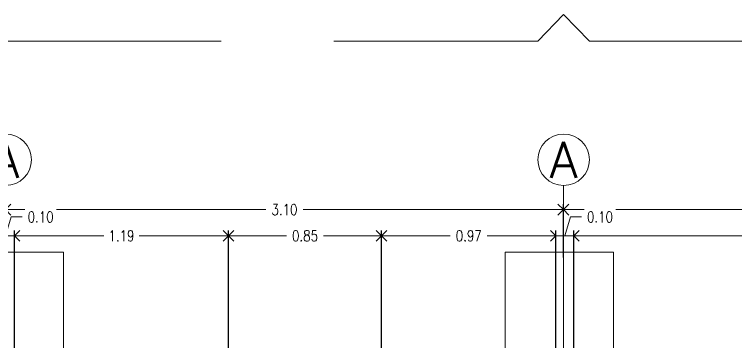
# Model space of a CAD drawing. Header units: metres. Extents: x -2 to 612, y -64 to 156.
# Drawn here: x 457.544 to 461.548, y -24.512 to -22.695 of the extents above; entities that cross this region are included whole.
import ezdxf
from ezdxf.enums import TextEntityAlignment as Align

# ---------------------------------------------------------------- set-up
doc = ezdxf.new("R2010")
doc.units = ezdxf.units.M
doc.header["$LTSCALE"] = 5
doc.header["$MEASUREMENT"] = 0
doc.linetypes.add('HIDDEN', pattern=[0.375, 0.25, -0.125])
doc.layers.get('0').update_dxf_attribs({"color": 30})
doc.layers.get('DEFPOINTS').update_dxf_attribs({"color": 210})
for name, color, linetype, lineweight in [('A-ANNO-DIMS', 3, 'Continuous', 18), ('A-ANNO-SYMB', 3, 'Continuous', 18), ('A-ANNO-TEXT', 3, 'Continuous', 18), ('A-ELEV-IDEN', 3, 'Continuous', 18)]:
    doc.layers.add(name, color=color, linetype=linetype, lineweight=lineweight)
doc.styles.add('E-ROMANS', font='romans.shx', dxfattribs={"width": 0.8})
doc.dimstyles.new('E-0050_ARW_12', dxfattribs={"dimscale": 0.001, "dimtxt": 60, "dimasz": 60, "dimexe": 30, "dimexo": 20, "dimgap": 30, "dimtad": 0, "dimzin": 0, "dimdsep": 46, "dimtxsty": 'E-ROMANS', "dimblk": 'OPEN90', "dimcen": 30, "dimclrd": 256, "dimclre": 256, "dimclrt": 256, "dimadec": 0, "dimazin": 0, "dimtfac": 1, "dimtmove": 1, "dimatfit": 3, "dimldrblk": 'OPEN90', "dimfxl": 1, "dimtfill": 1, "dimtolj": 1, "dimtzin": 0, "dimlwd": -1, "dimarcsym": 0})

# ---------------------------------------------------------------- blocks, each defined once
blk = doc.blocks.new('_Open90')
at = {"color": 0, "linetype": 'ByBlock', "lineweight": -2}
for p, q in [((0, 0), (-1, 0)), ((-0.5, 0.5), (0, 0)), ((0, 0), (-0.5, -0.5))]:
    blk.add_line(p, q, dxfattribs=at)
blk = doc.blocks.new('*D934')
at = {"layer": 'A-ANNO-DIMS', "lineweight": -2, "transparency": 16777216}
for p, q in [((457.4949143828669, -23.99431957195017), (457.4949143828669, -23.74906314733757)), ((460.591909793163, -24.04431957195055), (460.591909793163, -23.74906314733757))]:
    blk.add_line(p, q, dxfattribs=at)
at = {"layer": 'A-ANNO-DIMS', "transparency": 16777216}
for p, q in [((457.5549143828669, -23.77906314733757), (458.9402692308721, -23.77906314733757)), ((460.531909793163, -23.77906314733757), (459.1465549451578, -23.77906314733757))]:
    blk.add_line(p, q, dxfattribs=at)
at = {"layer": 'DEFPOINTS', "color": 0, "transparency": 16777216}
for p in [(460.591909793163, -23.77906314733757), (457.4949143828669, -24.01431957195017), (460.591909793163, -24.06431957195055)]:
    blk.add_point(p, dxfattribs=at)
at = {"layer": 'A-ANNO-DIMS', "transparency": 16777216, "xscale": 0.06, "yscale": 0.06, "zscale": 0.06, "rotation": 180}
blk.add_blockref('_Open90', (457.4949143828669, -23.77906314733757), dxfattribs=at)
at = {"layer": 'A-ANNO-DIMS', "transparency": 16777216, "xscale": 0.06, "yscale": 0.06, "zscale": 0.06}
blk.add_blockref('_Open90', (460.591909793163, -23.77906314733757), dxfattribs=at)
at = {"layer": 'A-ANNO-DIMS', "transparency": 16777216, "insert": (459.043412088015, -23.77906314733757), "char_height": 0.06, "attachment_point": 5, "style": 'E-ROMANS', "bg_fill": 3, "box_fill_scale": 1.25, "bg_fill_color": 256, "bg_fill_true_color": 13158600, "bg_fill_transparency": 0}
blk.add_mtext('\\A1;3.10', dxfattribs=at)
blk = doc.blocks.new('*D1593')
at = {"layer": 'A-ANNO-DIMS', "lineweight": -2, "transparency": 16777216}
for p, q in [((460.591909793163, -24.04431957195055), (460.591909793163, -23.74906314733757)), ((463.688913055611, -23.99431957195054), (463.688913055611, -23.74906314733757))]:
    blk.add_line(p, q, dxfattribs=at)
at = {"layer": 'A-ANNO-DIMS', "transparency": 16777216}
for p, q in [((460.651909793163, -23.77906314733757), (462.0372685672442, -23.77906314733757)), ((463.628913055611, -23.77906314733757), (462.2435542815299, -23.77906314733757))]:
    blk.add_line(p, q, dxfattribs=at)
at = {"layer": 'DEFPOINTS', "color": 0, "transparency": 16777216}
for p in [(463.688913055611, -23.77906314733757), (463.688913055611, -24.01431957195054), (460.591909793163, -24.06431957195055)]:
    blk.add_point(p, dxfattribs=at)
at = {"layer": 'A-ANNO-DIMS', "transparency": 16777216, "xscale": 0.06, "yscale": 0.06, "zscale": 0.06, "rotation": 180}
blk.add_blockref('_Open90', (460.591909793163, -23.77906314733757), dxfattribs=at)
at = {"layer": 'A-ANNO-DIMS', "transparency": 16777216, "xscale": 0.06, "yscale": 0.06, "zscale": 0.06}
blk.add_blockref('_Open90', (463.688913055611, -23.77906314733757), dxfattribs=at)
at = {"layer": 'A-ANNO-DIMS', "transparency": 16777216, "insert": (462.140411424387, -23.77906314733757), "char_height": 0.06, "attachment_point": 5, "style": 'E-ROMANS', "bg_fill": 3, "box_fill_scale": 1.25, "bg_fill_color": 256, "bg_fill_true_color": 13158600, "bg_fill_transparency": 0}
blk.add_mtext('\\A1;3.10', dxfattribs=at)
blk = doc.blocks.new('*D1321')
at = {"layer": 'A-ANNO-DIMS', "transparency": 16777216}
for p, q in [((457.4949080528769, -23.92462123762759), (457.5264080528769, -23.81962123762759)), ((457.5264080528769, -23.81962123762759), (457.5864080528769, -23.81962123762759)), ((457.3854017730063, -23.92462123762759), (457.3254017730063, -23.92462123762759)), ((457.4454017730063, -23.92462123762759), (457.5444143327475, -23.92462123762759)), ((457.4454017730063, -23.92462123762759), (457.5444143327475, -23.92462123762759)), ((457.6044143327475, -23.92462123762759), (457.6644143327475, -23.92462123762759))]:
    blk.add_line(p, q, dxfattribs=at)
at = {"layer": 'A-ANNO-DIMS', "lineweight": -2, "transparency": 16777216}
for p, q in [((457.4454017730063, -24.81431952013581), (457.4454017730063, -23.89462123762759)), ((457.5444143327475, -24.81431952013582), (457.5444143327475, -23.89462123762759))]:
    blk.add_line(p, q, dxfattribs=at)
at = {"layer": 'DEFPOINTS', "color": 0, "transparency": 16777216}
for p in [(457.5444143327475, -23.92462123762759), (457.4454017730063, -24.83431952013581), (457.5444143327475, -24.83431952013582)]:
    blk.add_point(p, dxfattribs=at)
at = {"layer": 'A-ANNO-DIMS', "transparency": 16777216, "xscale": 0.06, "yscale": 0.06, "zscale": 0.06}
blk.add_blockref('_Open90', (457.4454017730063, -23.92462123762759), dxfattribs=at)
at = {"layer": 'A-ANNO-DIMS', "transparency": 16777216, "xscale": 0.06, "yscale": 0.06, "zscale": 0.06, "rotation": 180}
blk.add_blockref('_Open90', (457.5444143327475, -23.92462123762759), dxfattribs=at)
at = {"layer": 'A-ANNO-DIMS', "transparency": 16777216, "insert": (457.6895509100197, -23.81962123762759), "char_height": 0.06, "attachment_point": 5, "style": 'E-ROMANS', "bg_fill": 3, "box_fill_scale": 1.25, "bg_fill_color": 256, "bg_fill_true_color": 13158600, "bg_fill_transparency": 0}
blk.add_mtext('\\A1;0.10', dxfattribs=at)
blk = doc.blocks.new('*D1322')
at = {"layer": 'A-ANNO-DIMS', "lineweight": -2, "transparency": 16777216}
for p, q in [((457.5444143327475, -24.81431952013582), (457.5444143327475, -23.89462123762759)), ((458.7324139031912, -24.81431952013581), (458.7324139031912, -23.89462123762759))]:
    blk.add_line(p, q, dxfattribs=at)
at = {"layer": 'A-ANNO-DIMS', "transparency": 16777216}
for p, q in [((457.6044143327475, -23.92462123762759), (458.0398426893979, -23.92462123762759)), ((458.6724139031912, -23.92462123762759), (458.2369855465407, -23.92462123762759))]:
    blk.add_line(p, q, dxfattribs=at)
at = {"layer": 'DEFPOINTS', "color": 0, "transparency": 16777216}
for p in [(458.7324139031912, -23.92462123762759), (457.5444143327475, -24.83431952013582), (458.7324139031912, -24.83431952013581)]:
    blk.add_point(p, dxfattribs=at)
at = {"layer": 'A-ANNO-DIMS', "transparency": 16777216, "xscale": 0.06, "yscale": 0.06, "zscale": 0.06, "rotation": 180}
blk.add_blockref('_Open90', (457.5444143327475, -23.92462123762759), dxfattribs=at)
at = {"layer": 'A-ANNO-DIMS', "transparency": 16777216, "xscale": 0.06, "yscale": 0.06, "zscale": 0.06}
blk.add_blockref('_Open90', (458.7324139031912, -23.92462123762759), dxfattribs=at)
at = {"layer": 'A-ANNO-DIMS', "transparency": 16777216, "insert": (458.1384141179693, -23.92462123762759), "char_height": 0.06, "attachment_point": 5, "style": 'E-ROMANS', "bg_fill": 3, "box_fill_scale": 1.25, "bg_fill_color": 256, "bg_fill_true_color": 13158600, "bg_fill_transparency": 0}
blk.add_mtext('\\A1;1.19', dxfattribs=at)
blk = doc.blocks.new('*D1323')
at = {"layer": 'A-ANNO-DIMS', "lineweight": -2, "transparency": 16777216}
for p, q in [((458.7324139031912, -24.81431952013581), (458.7324139031912, -23.89462123762759)), ((459.5824104801641, -24.81431967584076), (459.5824104801641, -23.89462123762759))]:
    blk.add_line(p, q, dxfattribs=at)
at = {"layer": 'A-ANNO-DIMS', "transparency": 16777216}
for p, q in [((458.7924139031912, -23.92462123762759), (459.0542693345348, -23.92462123762759)), ((459.5224104801641, -23.92462123762759), (459.2605550488205, -23.92462123762759))]:
    blk.add_line(p, q, dxfattribs=at)
at = {"layer": 'DEFPOINTS', "color": 0, "transparency": 16777216}
for p in [(459.5824104801641, -23.92462123762759), (458.7324139031912, -24.83431952013581), (459.5824104801641, -24.83431967584076)]:
    blk.add_point(p, dxfattribs=at)
at = {"layer": 'A-ANNO-DIMS', "transparency": 16777216, "xscale": 0.06, "yscale": 0.06, "zscale": 0.06, "rotation": 180}
blk.add_blockref('_Open90', (458.7324139031912, -23.92462123762759), dxfattribs=at)
at = {"layer": 'A-ANNO-DIMS', "transparency": 16777216, "xscale": 0.06, "yscale": 0.06, "zscale": 0.06}
blk.add_blockref('_Open90', (459.5824104801641, -23.92462123762759), dxfattribs=at)
at = {"layer": 'A-ANNO-DIMS', "transparency": 16777216, "insert": (459.1574121916776, -23.92462123762759), "char_height": 0.06, "attachment_point": 5, "style": 'E-ROMANS', "bg_fill": 3, "box_fill_scale": 1.25, "bg_fill_color": 256, "bg_fill_true_color": 13158600, "bg_fill_transparency": 0}
blk.add_mtext('\\A1;0.85', dxfattribs=at)
blk = doc.blocks.new('*D1324')
at = {"layer": 'A-ANNO-DIMS', "lineweight": -2, "transparency": 16777216}
for p, q in [((459.5824104801641, -24.81431967584113), (459.5824104801641, -23.89462123762796)), ((460.550409793163, -24.81431974674168), (460.550409793163, -23.89462123762796))]:
    blk.add_line(p, q, dxfattribs=at)
at = {"layer": 'A-ANNO-DIMS', "transparency": 16777216}
for p, q in [((459.6424104801641, -23.92462123762796), (459.9632672795207, -23.92462123762796)), ((460.490409793163, -23.92462123762796), (460.1695529938064, -23.92462123762796))]:
    blk.add_line(p, q, dxfattribs=at)
at = {"layer": 'DEFPOINTS', "color": 0, "transparency": 16777216}
for p in [(460.550409793163, -23.92462123762796), (459.5824104801641, -24.83431967584113), (460.550409793163, -24.83431974674168)]:
    blk.add_point(p, dxfattribs=at)
at = {"layer": 'A-ANNO-DIMS', "transparency": 16777216, "xscale": 0.06, "yscale": 0.06, "zscale": 0.06, "rotation": 180}
blk.add_blockref('_Open90', (459.5824104801641, -23.92462123762796), dxfattribs=at)
at = {"layer": 'A-ANNO-DIMS', "transparency": 16777216, "xscale": 0.06, "yscale": 0.06, "zscale": 0.06}
blk.add_blockref('_Open90', (460.550409793163, -23.92462123762796), dxfattribs=at)
at = {"layer": 'A-ANNO-DIMS', "transparency": 16777216, "insert": (460.0664101366635, -23.92462123762796), "char_height": 0.06, "attachment_point": 5, "style": 'E-ROMANS', "bg_fill": 3, "box_fill_scale": 1.25, "bg_fill_color": 256, "bg_fill_true_color": 13158600, "bg_fill_transparency": 0}
blk.add_mtext('\\A1;0.97', dxfattribs=at)
blk = doc.blocks.new('*D1325')
at = {"layer": 'A-ANNO-DIMS', "transparency": 16777216}
for p, q in [((460.600409793163, -23.92462123762759), (460.6319097931629, -23.81962123762759)), ((460.6319097931629, -23.81962123762759), (460.6919097931629, -23.81962123762759)), ((460.490409793163, -23.92462123762759), (460.430409793163, -23.92462123762759)), ((460.550409793163, -23.92462123762759), (460.6504097931629, -23.92462123762759)), ((460.550409793163, -23.92462123762759), (460.6504097931629, -23.92462123762759)), ((460.7104097931629, -23.92462123762759), (460.7704097931629, -23.92462123762759))]:
    blk.add_line(p, q, dxfattribs=at)
at = {"layer": 'A-ANNO-DIMS', "lineweight": -2, "transparency": 16777216}
for p, q in [((460.550409793163, -24.81431974674132), (460.550409793163, -23.89462123762759)), ((460.6504097931629, -24.81431952013581), (460.6504097931629, -23.89462123762759))]:
    blk.add_line(p, q, dxfattribs=at)
at = {"layer": 'DEFPOINTS', "color": 0, "transparency": 16777216}
for p in [(460.6504097931629, -23.92462123762759), (460.550409793163, -24.83431974674131), (460.6504097931629, -24.83431952013581)]:
    blk.add_point(p, dxfattribs=at)
at = {"layer": 'A-ANNO-DIMS', "transparency": 16777216, "xscale": 0.06, "yscale": 0.06, "zscale": 0.06}
blk.add_blockref('_Open90', (460.550409793163, -23.92462123762759), dxfattribs=at)
at = {"layer": 'A-ANNO-DIMS', "transparency": 16777216, "xscale": 0.06, "yscale": 0.06, "zscale": 0.06, "rotation": 180}
blk.add_blockref('_Open90', (460.6504097931629, -23.92462123762759), dxfattribs=at)
at = {"layer": 'A-ANNO-DIMS', "transparency": 16777216, "insert": (460.7950526503058, -23.81962123762759), "char_height": 0.06, "attachment_point": 5, "style": 'E-ROMANS', "bg_fill": 3, "box_fill_scale": 1.25, "bg_fill_color": 256, "bg_fill_true_color": 13158600, "bg_fill_transparency": 0}
blk.add_mtext('\\A1;0.10', dxfattribs=at)
blk = doc.blocks.new('*D1326')
at = {"layer": 'A-ANNO-DIMS', "lineweight": -2, "transparency": 16777216}
for p, q in [((460.6504097931629, -24.81431952013581), (460.6504097931629, -23.89462123762759)), ((463.6393652825718, -24.81431952013581), (463.6393652825718, -23.89462123762759))]:
    blk.add_line(p, q, dxfattribs=at)
at = {"layer": 'A-ANNO-DIMS', "transparency": 16777216}
for p, q in [((460.7104097931629, -23.92462123762759), (462.0428875378674, -23.92462123762759)), ((463.5793652825718, -23.92462123762759), (462.2468875378673, -23.92462123762759))]:
    blk.add_line(p, q, dxfattribs=at)
at = {"layer": 'DEFPOINTS', "color": 0, "transparency": 16777216}
for p in [(463.6393652825718, -23.92462123762759), (460.6504097931629, -24.83431952013581), (463.6393652825718, -24.83431952013581)]:
    blk.add_point(p, dxfattribs=at)
at = {"layer": 'A-ANNO-DIMS', "transparency": 16777216, "xscale": 0.06, "yscale": 0.06, "zscale": 0.06, "rotation": 180}
blk.add_blockref('_Open90', (460.6504097931629, -23.92462123762759), dxfattribs=at)
at = {"layer": 'A-ANNO-DIMS', "transparency": 16777216, "xscale": 0.06, "yscale": 0.06, "zscale": 0.06}
blk.add_blockref('_Open90', (463.6393652825718, -23.92462123762759), dxfattribs=at)
at = {"layer": 'A-ANNO-DIMS', "transparency": 16777216, "insert": (462.1448875378674, -23.92462123762759), "char_height": 0.06, "attachment_point": 5, "style": 'E-ROMANS', "bg_fill": 3, "box_fill_scale": 1.25, "bg_fill_color": 256, "bg_fill_true_color": 13158600, "bg_fill_transparency": 0}
blk.add_mtext('\\A1;2.99', dxfattribs=at)

msp = doc.modelspace()

# ---------------------------------------------------------------- linework, layer by layer
at = {"layer": 'A-ANNO-SYMB'}
msp.add_line((460.5919097931628, -31.84624547300565), (460.591909793163, -23.64502096665403), dxfattribs=at)
for centre in [(457.495260736667, -23.50200040856828), (460.5934704304561, -23.50200146450619)]:
    msp.add_circle(centre, 0.1430280167777482, dxfattribs=at)
at = {"layer": 'A-ANNO-TEXT', "linetype": 'HIDDEN'}
msp.add_lwpolyline([(457.4423920589693, -23.30978802284019), (457.4423920589693, -22.84279358794473), (460.4504424136785, -22.84279358794474), (460.5934704304561, -22.69463090836422), (460.736498447234, -22.84279358794474), (463.7414343915923, -22.84279358794474), (463.7414343915923, -23.30978802284019)], dxfattribs=at)

# ---------------------------------------------------------------- texts
at = {"layer": 'A-ANNO-TEXT', "style": 'E-ROMANS'}
for p in [(457.495260736667, -23.50200040856828), (460.5934704304561, -23.50200146450619)]:
    msp.add_attdef('A', text='0.00', height=0.2, dxfattribs=at).set_placement(p, align=Align.MIDDLE_CENTER)

# ---------------------------------------------------------------- next in the draw order: dimensions: what is measured, and where the dimension line sits
at = {"layer": 'A-ANNO-DIMS'}
dim = msp.add_linear_dim(base=(460.591909793163, -23.77906314733757), p1=(457.4949143828669, -24.01431957195017), p2=(460.591909793163, -24.06431957195055), dimstyle='E-0050_ARW_12', dxfattribs=at)
dim.commit()
dim.dimension.update_dxf_attribs({"geometry": '*D934', "text_midpoint": (459.043412088015, -23.77906314733757)})

# ---------------------------------------------------------------- next in the draw order: linework, layer by layer
at = {"layer": 'A-ELEV-IDEN'}
msp.add_lwpolyline([(457.5774097557291, -24.56431957195151), (457.8174097557294, -24.56431957195151), (457.8174097557294, -24.01431957195057), (457.2174097557292, -24.01431957195057), (457.2174097557292, -24.56431957195151), (457.4574097557293, -24.56431957195151)], dxfattribs=at)

# ---------------------------------------------------------------- next in the draw order: dimensions: what is measured, and where the dimension line sits
at = {"layer": 'A-ANNO-DIMS'}
dim = msp.add_linear_dim(base=(463.688913055611, -23.77906314733757), p1=(460.591909793163, -24.06431957195055), p2=(463.688913055611, -24.01431957195054), dimstyle='E-0050_ARW_12', dxfattribs=at)
dim.commit()
dim.dimension.update_dxf_attribs({"geometry": '*D1593', "text_midpoint": (462.140411424387, -23.77906314733757)})

# ---------------------------------------------------------------- next in the draw order: linework, layer by layer
at = {"layer": 'A-ELEV-IDEN'}
msp.add_lwpolyline([(460.6293950992651, -24.56431957195086), (460.8693950992651, -24.56431957195086), (460.8693950992651, -24.01431957195086), (460.2693950992652, -24.01431957195086), (460.2693950992652, -24.56431957195086), (460.5093950992652, -24.56431957195086)], dxfattribs=at)

# ---------------------------------------------------------------- next in the draw order: dimensions: what is measured, and where the dimension line sits
at = {"layer": 'A-ANNO-DIMS'}
dim = msp.add_linear_dim(base=(457.5444143327475, -23.92462123762759), p1=(457.4454017730063, -24.83431952013581), p2=(457.5444143327475, -24.83431952013582), dimstyle='E-0050_ARW_12', dxfattribs=at)
dim.commit()
dim.dimension.update_dxf_attribs({"geometry": '*D1321', "text_midpoint": (457.6164080528769, -23.81962123762759)})

# ---------------------------------------------------------------- next in the draw order: dimensions: what is measured, and where the dimension line sits
dim = msp.add_linear_dim(base=(458.7324139031912, -23.92462123762759), p1=(457.5444143327475, -24.83431952013582), p2=(458.7324139031912, -24.83431952013581), dimstyle='E-0050_ARW_12', dxfattribs=at)
dim.commit()
dim.dimension.update_dxf_attribs({"geometry": '*D1322', "text_midpoint": (458.1384141179693, -23.92462123762759)})

# ---------------------------------------------------------------- next in the draw order: dimensions: what is measured, and where the dimension line sits
dim = msp.add_linear_dim(base=(459.5824104801641, -23.92462123762759), p1=(458.7324139031912, -24.83431952013581), p2=(459.5824104801641, -24.83431967584076), dimstyle='E-0050_ARW_12', dxfattribs=at)
dim.commit()
dim.dimension.update_dxf_attribs({"geometry": '*D1323', "text_midpoint": (459.1574121916776, -23.92462123762759)})

# ---------------------------------------------------------------- next in the draw order: dimensions: what is measured, and where the dimension line sits
dim = msp.add_linear_dim(base=(460.550409793163, -23.92462123762796), p1=(459.5824104801641, -24.83431967584113), p2=(460.550409793163, -24.83431974674168), dimstyle='E-0050_ARW_12', dxfattribs=at)
dim.commit()
dim.dimension.update_dxf_attribs({"geometry": '*D1324', "text_midpoint": (460.0664101366635, -23.92462123762796)})

# ---------------------------------------------------------------- next in the draw order: dimensions: what is measured, and where the dimension line sits
dim = msp.add_linear_dim(base=(460.6504097931629, -23.92462123762759), p1=(460.550409793163, -24.83431974674131), p2=(460.6504097931629, -24.83431952013581), dimstyle='E-0050_ARW_12', dxfattribs=at)
dim.commit()
dim.dimension.update_dxf_attribs({"geometry": '*D1325', "text_midpoint": (460.7219097931629, -23.81962123762759)})

# ---------------------------------------------------------------- next in the draw order: dimensions: what is measured, and where the dimension line sits
dim = msp.add_linear_dim(base=(463.6393652825718, -23.92462123762759), p1=(460.6504097931629, -24.83431952013581), p2=(463.6393652825718, -24.83431952013581), dimstyle='E-0050_ARW_12', dxfattribs=at)
dim.commit()
dim.dimension.update_dxf_attribs({"geometry": '*D1326', "text_midpoint": (462.1448875378674, -23.92462123762759)})

doc.saveas('drawing.dxf')
